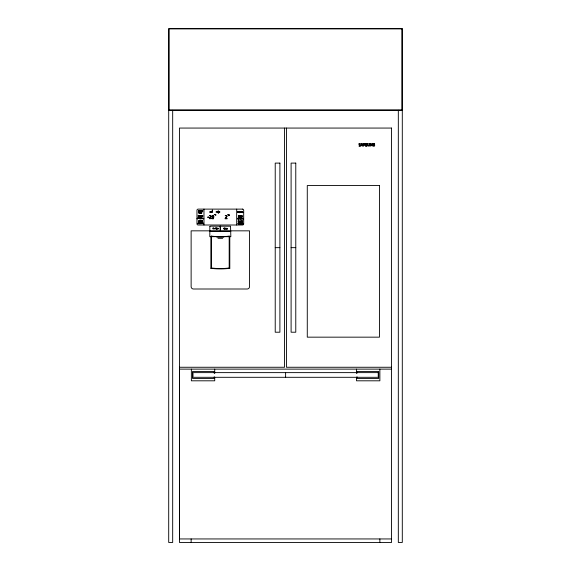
<?xml version="1.0" encoding="UTF-8"?>
<svg xmlns="http://www.w3.org/2000/svg" width="571" height="571" viewBox="0 0 571 571"><rect width="100%" height="100%" fill="white"/><g stroke="black" fill="none" stroke-linecap="round" stroke-linejoin="round"><path stroke-width="0.86" d="M197.794 223.225L197.794 223.746M237.664 218.55L237.664 219.071M237.971 223.604C237.686 223.489 239.278 224.353 237.914 223.689M242.861 218.879C244.088 218.479 241.583 219.171 242.803 218.757M201.542 217.43C203.247 217.744 200.921 217.166 201.078 217.63M241.59 217.722C243.339 217.494 240.876 218.001 241.861 217.658M201.941 222.283C202.805 222.383 200.999 222.59 201.856 222.255M216.93 228.186L216.33 229.328L216.173 228.186L216.552 228.8L216.78 228.186C218.75 227.601 216.552 230.862 217.03 228.186M240.627 222.569L240.348 222.983L240.662 222.661M243.103 223.832L243.403 223.618L243.432 224.118L243.103 223.911M229.242 215.467L228.564 215.167L229.235 214.86M201.777 218.486C203.747 218.622 202.227 218.971 201.82 218.386M199.8 217.33L199.579 217.737L199.8 217.258M200.271 222.64L200.271 222.162M239.877 222.961L239.877 222.533M239.998 223.675L240.312 224.118L239.998 223.746M200.271 222.519L200.271 222.226M239.877 222.89L239.877 222.604M217.551 211.427L218.486 210.749L218.486 213.361L217.551 212.383L217.551 211.427L216.216 211.427L216.216 212.383L217.551 212.383M200.749 223.639L200.457 223.268L200.778 223.625M202.448 223.711L202.127 223.268L202.448 223.625M217.265 236.615A18.75 4.853 0 0 1 211.47 236.101L210.863 236.423L210.863 268.306L212.298 268.484A20.135 5.21 0 0 0 228.357 268.484L229.792 268.306L229.792 236.423L229.185 236.101A18.75 4.853 0 0 1 223.389 236.615M210.863 268.306L211.47 267.985A18.75 4.853 0 0 0 229.185 267.985L229.792 268.306M199.272 212.669C199.272 213.426 200.15 213.133 199.265 212.669M200.078 220.72C200.064 221.534 200.992 221.077 200.071 220.72M229.185 236.501L229.792 236.423M239.235 218.821L239.071 218.4L239.071 219.071M168.702 110.31L402.298 110.31M210.478 211.62L209.935 211.62L210.478 211.805M210.478 212.005L209.914 212.005L210.478 212.169M210.478 212.298L209.914 212.298L210.478 212.462M238.321 217.294L238.235 217.965M201.62 218.258L201.228 218.843L201.228 218.179L201.777 218.843L201.777 218.343L201.313 218.443M197.816 218.343L197.816 218.843M198.53 218.522L198.815 218.25L198.53 218.593M241.226 218.565L241.226 219.071M203.055 218.772L202.962 218.343M197.038 218.843L197.259 218.343M238.343 222.347L238.257 223.011M199.757 223.161L199.2 223.746L199.2 223.075L199.757 223.075L199.757 223.746L199.664 223.075M239.92 223.425L239.92 224.118M240.726 223.425L240.641 224.118M243.103 223.425L243.018 224.118M201.592 223.482C202.498 224.317 201.356 221.955 201.499 223.746M240.519 223.532L240.434 224.118L240.519 223.447M209.814 231.305L230.841 231.305M216.823 237.143L223.832 237.143M217.994 238.314L222.661 238.314M275.222 247.657L279.897 247.657M291.103 247.657L295.778 247.657M179.451 367.26L284.565 367.26L284.565 128.061M391.549 367.26L286.435 367.26L286.435 128.061M179.451 369.123L391.549 369.123M179.451 538.945L391.549 538.945M202.213 210.67L202.519 211.463C202.184 212.79 203.419 209.336 202.591 211.284L202.362 210.67C200.614 210.635 202.277 213.169 202.105 210.67M199.622 221.391C199.572 218.629 198.308 222.062 198.936 221.077L199.857 221.391L199.857 220.228L199.714 221.391M201.806 217.43L201.049 217.615M398.322 110.31L398.322 542.45L402.298 542.45L402.298 28.55L168.702 28.55L168.702 542.45L172.678 542.45L172.678 110.31M379.872 369.123L379.872 380.807L356.511 380.807L356.511 377.467M379.872 538.945L379.872 542.45M356.982 373.213L356.982 371.464L378.701 371.464L378.701 378.466L356.982 378.466L356.982 376.717M356.511 369.123L356.511 373.298M285.614 372.627L285.614 377.303M241.062 211.62L241.062 212.455L241.198 211.62C239.756 210.885 241.112 213.747 240.955 211.62M236.68 209.114L236.68 225.003M229.249 214.86C228.279 213.675 228.272 216.659 229.249 215.467M229.185 236.101L229.185 267.985M220.563 226.166L220.563 230.841L249.527 230.841L249.527 286.671A2.334 2.334 0 0 1 247.193 289.005L193.462 289.005A2.334 2.334 0 0 1 191.128 286.671L191.128 230.841L220.092 230.841L220.092 226.166M214.725 369.123L214.725 373.298M214.725 377.467L214.725 380.807L191.364 380.807L191.364 369.123M214.253 373.213L214.253 371.464L192.534 371.464L192.534 378.466L214.253 378.466L214.253 376.717M211.47 236.101L211.47 267.985M203.975 209.114L203.975 225.003M191.128 538.945L191.128 542.45M179.508 369.123L179.508 538.945M211.798 216.609C213.383 224.125 215.467 211.099 211.798 216.609M212.262 216.445C212.762 222.676 214.66 212.962 212.262 216.445M369.822 145.148C369.565 147.511 366.518 145.241 367.931 143.514L368.274 143.514C366.875 146.504 370.872 146.504 369.473 143.514L369.822 145.148M241.433 221.234C240.698 222.726 240.712 219.735 241.433 221.234M202.498 222.347L202.784 222.611L202.505 222.312M213.49 228.528C213.804 230.02 213.654 227.386 213.497 228.471M238.764 221.305C239.121 222.797 238.906 220.142 238.778 221.241M242.097 222.719L242.39 222.983L242.118 222.647M242.646 223.825L242.939 224.089L242.646 223.825M239.492 212.362C238.935 213.961 238.742 210.314 239.492 212.362M241.583 216.516C241.069 218.101 240.791 214.525 241.583 216.516M242.896 212.362C242.382 213.989 242.133 210.278 242.896 212.362M197.73 218.593L197.288 218.536L197.73 218.593M198.487 223.497L198.044 223.432L198.487 223.497M199.208 217.487L198.765 217.43L199.208 217.487M199.35 218.593L198.908 218.536L199.35 218.593M199.672 222.39L199.229 222.326L199.672 222.39M215.231 214.675L215.909 215.253L215.067 214.775L215.909 214.289L215.231 214.675M238.357 218.821L237.914 218.757L238.357 218.821M239.256 217.715L238.814 217.651L239.256 217.715M239.278 222.761L238.835 222.704L239.278 222.761M239.435 223.725C239.634 224.938 239.699 222.74 239.435 223.725M239.977 218.821L239.535 218.757L239.977 218.821M241.761 220.863L241.754 221.791L241.897 221.077L242.382 221.791L242.668 220.634L241.776 220.799M241.911 218.672C242.154 219.906 242.147 217.672 241.911 218.672M242.511 223.868L242.068 223.811L242.511 223.868M372.956 144.584C372.442 145.691 374.662 146.604 374.355 145.127L373.748 144.82L374.697 144.82C375.375 147.397 371.364 145.833 372.777 144.02A1.078 1.078 0 0 1 373.32 143.564L373.827 143.471A1.677 1.677 0 0 1 374.512 143.614C375.29 144.627 372.834 143.014 372.956 144.584M240.619 221.105C241.262 223.297 242.061 219.492 240.619 221.105M199.486 215.988C199.978 217.544 200.471 214.974 199.486 215.988M200.064 210.992C200.628 212.526 201.006 210.014 200.064 210.992M200.086 218.536L200.507 218.814L200.1 218.486M200.285 215.988C200.785 217.544 201.278 214.974 200.285 215.988M200.764 212.833C201.278 214.375 201.777 211.855 200.764 212.833M201.77 215.988C202.334 217.515 202.726 215.024 201.77 215.988M202.919 223.439L203.34 223.711L202.919 223.439M203.369 218.536L203.783 218.814L203.369 218.536M214.046 228.507C214.525 230.07 215.024 227.529 214.046 228.507M217.829 228.507C218.386 230.049 218.821 227.522 217.829 228.507M226.43 228.628C226.958 230.163 227.386 227.658 226.43 228.628M239.52 217.651L239.856 217.908L239.52 217.651M239.328 221.284C239.884 222.818 240.32 220.299 239.328 221.284M240.048 216.095C240.662 217.815 241.133 214.439 240.048 216.095M240.712 218.764L241.133 219.036L240.712 218.764M240.819 223.811L241.148 224.068L240.819 223.811M241.74 216.102C242.304 217.637 242.654 215.117 241.74 216.102M241.533 222.704L241.947 222.983L241.54 222.654M200.592 217.537L200.278 217.708L200.592 217.537M201.056 222.433L200.742 222.611L201.056 222.433M240.641 217.758C240.684 218.379 240.427 216.552 240.641 217.794M214.382 214.425L214.924 214.596L214.396 214.375M227.722 214.817L228.279 214.932L227.722 214.817M200.578 217.23L200.578 217.251M201.049 222.126L201.028 222.198M202.519 223.354L202.848 223.689L202.527 223.325M241.105 217.572L241.412 217.929L241.105 217.572M241.126 222.619L241.376 223.011L241.155 222.569M198.373 212.469C198.994 214.61 199.136 211.755 198.373 212.469M358.909 144.063C359.866 145.641 361.222 145.562 358.873 145.983C360.565 147.054 361.386 144.442 359.345 144.449C359.416 143.464 361.728 143.899 359.423 143.521A0.835 0.835 0 0 0 359.031 143.799L358.909 144.063M365.854 144.063C366.818 145.641 368.174 145.562 365.818 145.983C367.51 147.054 368.331 144.442 366.289 144.449C366.361 143.464 368.673 143.899 366.368 143.521A0.835 0.835 0 0 0 365.982 143.799L365.854 144.063M210.942 212.091C210.371 213.932 210.371 210.249 210.942 212.091M197.38 218.507L197.395 218.479M198.137 223.411L198.144 223.375M198.858 217.401L198.858 217.401M199.001 218.507L199.001 218.507M199.322 222.305L199.322 222.305M238.007 218.736L238.007 218.736M238.314 223.782L238.343 223.725M238.906 217.63L238.935 217.565M238.928 222.676L238.928 222.676M239.627 218.736L239.627 218.736M242.454 218.736L242.454 218.736M242.154 223.782L242.183 223.725M242.953 218.736L242.953 218.736M217.587 228.593C217.158 229.621 217.201 227.593 217.587 228.593M240.205 216.059C240.277 217.294 240.948 215.374 240.205 216.059M225.117 228.814C225.916 229.678 225.731 227.379 225.117 228.814M201.57 210.942L201.97 211.277L201.584 210.892M238.949 211.898L239.349 212.226L238.949 211.898M241.048 216.052L241.447 216.38L241.048 216.052M242.361 211.898L242.761 212.226L242.361 211.898M211.256 216.209L209.757 218.308L211.398 218.308L211.398 218.693L209.336 218.693L209.336 218.222C211.577 216.88 210.442 215.624 209.407 215.495L210.678 215.353L211.256 216.209M227.015 216.295L225.516 218.393L227.151 218.393L227.151 218.779L225.095 218.779L225.095 218.315C227.337 216.966 226.202 215.71 225.167 215.581L226.437 215.438L227.015 216.295M209.835 226.644L209.814 236.68L230.841 236.68L230.548 226.202L210.456 226.166L209.835 226.644M199.35 213.04L199.722 212.904L199.35 213.04M200.157 221.084L200.528 220.956L200.157 221.084M225.267 228.828L225.631 228.7L225.267 228.828M199.957 218.343L199.879 218.729L199.393 218.343L199.522 218.843L199.957 218.343M240.584 218.565L240.505 218.957L240.02 218.565L240.141 219.071L240.584 218.565M200.214 210.899L200.635 210.992L200.214 210.899M199.636 215.888L200.057 215.981L199.636 215.888M200.921 212.74L201.342 212.833L200.921 212.74M200.442 215.888L200.864 215.981L200.442 215.888M201.927 215.888L202.348 215.981L201.927 215.888M214.204 228.414L214.625 228.507L214.204 228.414M217.986 228.414L218.4 228.507L217.986 228.414M226.587 228.536L227.008 228.628L226.587 228.536M239.485 221.191L239.906 221.284L239.485 221.191M241.897 216.009L242.318 216.102L241.897 216.009M224.903 228.029L224.681 228.957L224.453 228.029L224.082 228.95C223.411 226.273 224.118 230.891 224.374 228.214L224.767 229.135L224.903 228.029M361.322 145.405L360.729 146.133L361.614 143.514L362.043 143.514L362.928 146.133L362.321 145.405L361.322 145.405M199.151 220.427L199.322 220.956L199.151 220.427M361.821 143.871L361.414 145.105L362.221 145.105L361.821 143.871M200.564 212.512L200.335 213.154C199.472 211.398 200.771 214.667 200.564 212.512M364.933 143.514L364.305 144.977L363.648 143.514L363.177 143.514L363.177 146.133L363.499 143.878L364.177 145.412L365.069 143.878L365.419 146.133L365.419 143.514L364.933 143.514M201.513 215.774C200.057 216.716 202.527 216.459 201.242 216.373C202.684 215.467 200.307 215.674 201.513 215.774M202.063 220.613L201.413 220.556L201.413 221.391L201.749 220.67L201.884 221.391L202.22 220.67L202.498 221.391L202.063 220.613M201.106 210.863L200.913 211.498L201.056 210.792M201.813 212.712L201.62 213.347L201.813 212.712M199.172 215.859L198.986 216.495L199.122 215.781M202.819 215.859L202.626 216.495L202.762 215.781M201.056 220.756L200.864 221.391L201.113 220.727M239.392 215.974L239.199 216.609L239.392 215.974M227.479 228.507L227.287 229.135L227.529 228.471M199.465 210.713L199.258 211.498L199.614 210.778L199.914 211.498L199.465 210.713M239.899 211.663L239.692 211.291L239.692 212.455L240.048 211.734L240.348 212.455L239.899 211.663M241.612 211.663L241.405 212.455L241.761 211.734L242.061 212.455L241.612 211.663M200.328 223.668L200.093 223.104L200.3 223.675M203.676 223.668L203.44 223.104L203.683 223.668M226.373 229.007L225.98 228.065L226.38 229.007M401.948 28.9L169.052 28.9L169.052 109.953L401.948 109.953L401.948 28.9M391.549 128.061L179.451 128.061L179.451 542.45L391.549 542.45L391.549 128.061M370.822 143.514L370.322 143.514L370.322 146.133L370.65 143.878L372.199 146.133L372.199 143.514L371.871 145.591L370.822 143.514M279.897 163.099L275.222 163.099L275.222 332.215L279.897 332.215L279.897 163.099M295.778 163.099L291.103 163.099L291.103 332.215L295.778 332.215L295.778 163.099M379.458 185.561L307.277 185.561L307.277 337.161L379.458 337.161L379.458 185.561M242.518 209.114L198.137 209.114A1.171 1.171 0 0 0 196.966 210.285L196.966 223.832A1.171 1.171 0 0 0 198.137 225.003L242.518 225.003A1.171 1.171 0 0 0 243.689 223.832L243.689 210.285A1.171 1.171 0 0 0 242.518 209.114M212.598 210.185L212.184 210.185L212.184 211.891L210.942 211.891L210.942 212.291L212.598 212.291L212.598 210.185M199.108 210.392L198.415 210.392L198.415 211.498L199.108 211.498L198.558 211.37L199.072 210.956L198.558 210.521L199.108 210.392M237.9 211.341L237.75 212.455L238.393 212.455L237.9 212.319L237.9 211.341M219.714 211.448L218.657 211.684L219.714 211.448M238.642 211.62L238.507 212.455L238.642 211.62M219.714 211.962L218.657 212.198L219.714 211.962M219.714 212.483L218.657 212.712L219.714 212.483M198.865 215.381L198.194 215.381L198.194 216.495L198.844 215.959L198.344 215.517L198.865 215.381M239.078 215.495L238.414 215.495L238.414 216.609L239.056 216.074L238.564 215.631L239.078 215.495M239.891 215.774L239.756 216.609L239.891 215.774M198.273 217.073L198.18 217.737L198.273 217.073M198.665 217.073L198.58 217.737L198.665 217.073M199.379 217.044L199.293 217.737L199.379 217.044M208.893 217.03L207.63 217.03L207.63 217.437L208.893 217.437L208.893 217.03M238.721 217.294L238.628 217.965L238.721 217.294M239.427 217.265L239.349 217.965L239.427 217.265M239.941 217.265L239.856 217.965L239.941 217.265M200.685 218.343L200.599 218.843L200.685 218.343M243.474 218.372L243.389 219.071L243.474 218.372M238.528 218.565L238.442 219.071L238.528 218.565M238.5 220.684C237.379 220.991 238.828 222.883 238.5 220.684M198.737 221.969L198.651 222.64L198.737 221.969M199.136 221.969L199.043 222.64L199.136 221.969M199.843 221.941L199.764 222.64L199.843 221.941M238.735 222.347L238.649 223.011L238.735 222.347M239.449 222.319L239.363 223.011L239.449 222.319M239.956 222.319L239.877 223.011L239.956 222.319M199.964 223.047L199.879 223.746L199.964 223.047M198.658 223.247L198.572 223.746L198.658 223.247M200.963 223.247L200.878 223.746L200.963 223.247M241.233 223.425L241.148 224.118L241.233 223.425M241.733 223.454L242.033 224.118L241.733 223.454M238.835 223.618L238.749 224.118L238.835 223.618M213.226 227.908C212.098 228.214 213.547 230.113 213.226 227.908M216.173 227.908L215.281 227.908L215.652 229.021L216.173 227.908M378.238 372.627L192.998 372.627L192.998 377.303L378.238 377.303L378.238 372.627"/></g></svg>
